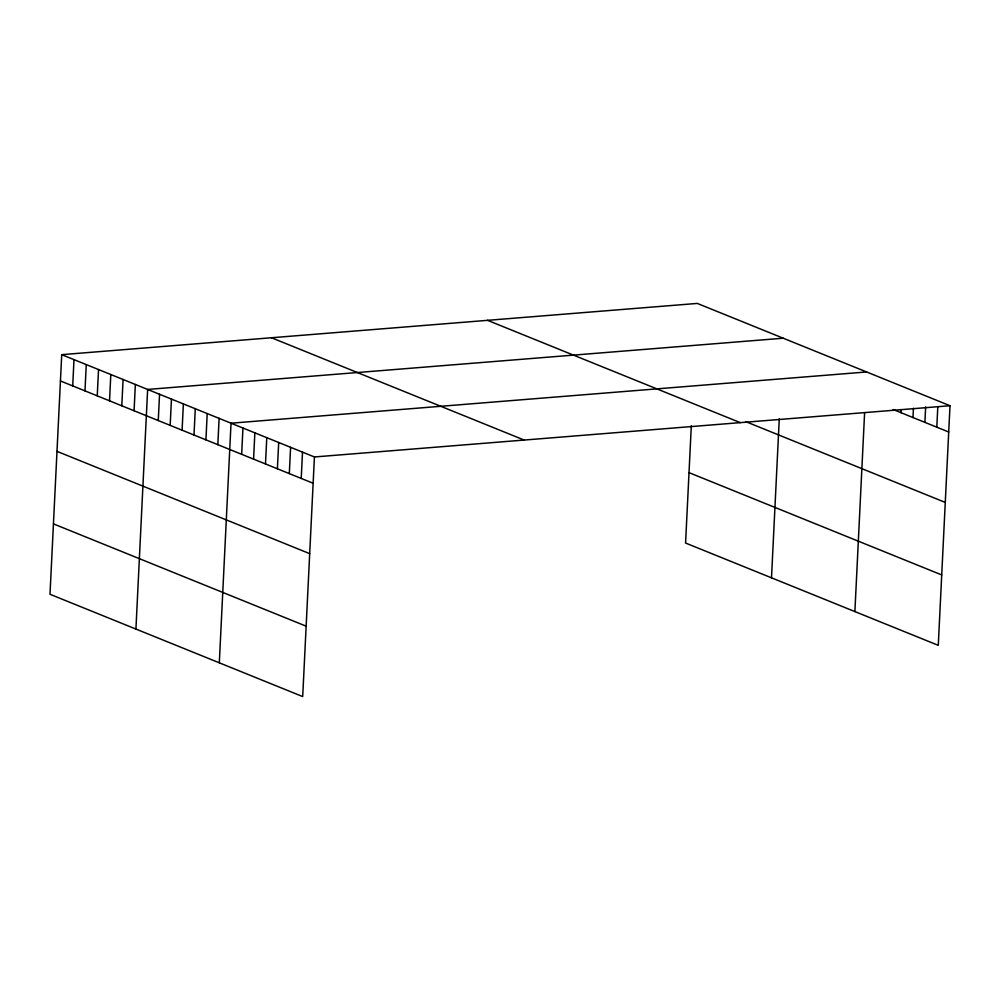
<?xml version="1.0" encoding="UTF-8"?>
<svg xmlns="http://www.w3.org/2000/svg" width="1000" height="1000" viewBox="0 0 1000 1000"><rect width="100%" height="100%" fill="white"/><g stroke="black" fill="none" stroke-linecap="round" stroke-linejoin="round"><path stroke-width="1.5" d="M61.725 354.663L50 594.275L302.7 696.575L314.425 456.962L61.725 354.663L697.3 303.425L950 405.725L938.275 645.337L685.575 543.038L691.312 425.8M72.713 385.913L73.987 359.625M84.987 390.887L86.263 364.6M97.25 395.85L98.537 369.562M109.525 400.825L110.812 374.538M121.8 405.788L123.088 379.5M134.075 410.763L135.363 384.475M135.925 629.062L147.637 389.438L783.213 338.212M158.262 420.55L159.55 394.263M170.175 425.375L171.462 399.087M182.087 430.2L183.375 403.913M194 435.025L195.287 408.738M205.925 439.837L207.2 413.562M217.838 444.663L219.112 418.375M219.312 662.812L231.025 423.2L866.612 371.962M241.663 454.312L242.95 428.025M253.575 459.137L254.862 432.85M265.487 463.963L266.775 437.675M277.4 468.775L278.688 442.488M289.312 473.6L290.6 447.312M301.225 478.425L302.512 452.137M771.5 577.825L779.275 418.762M854.887 611.575L864.6 412.925M901.062 412.725L901.213 409.625M912.975 417.537L913.425 408.263M924.887 422.362L925.65 406.9M936.8 427.188L937.788 407.088M314.425 456.962L950 405.725M893.125 409.5L948.713 432.013M745.75 421.637L945.275 502.413M487.55 320.337L740.263 422.638M689.025 472.638L941.725 574.938M271.462 337.75L524.163 440.05M60.438 380.95L313.137 483.25M56.988 451.35L309.7 553.65M53.438 523.875L306.15 626.175"/></g></svg>
